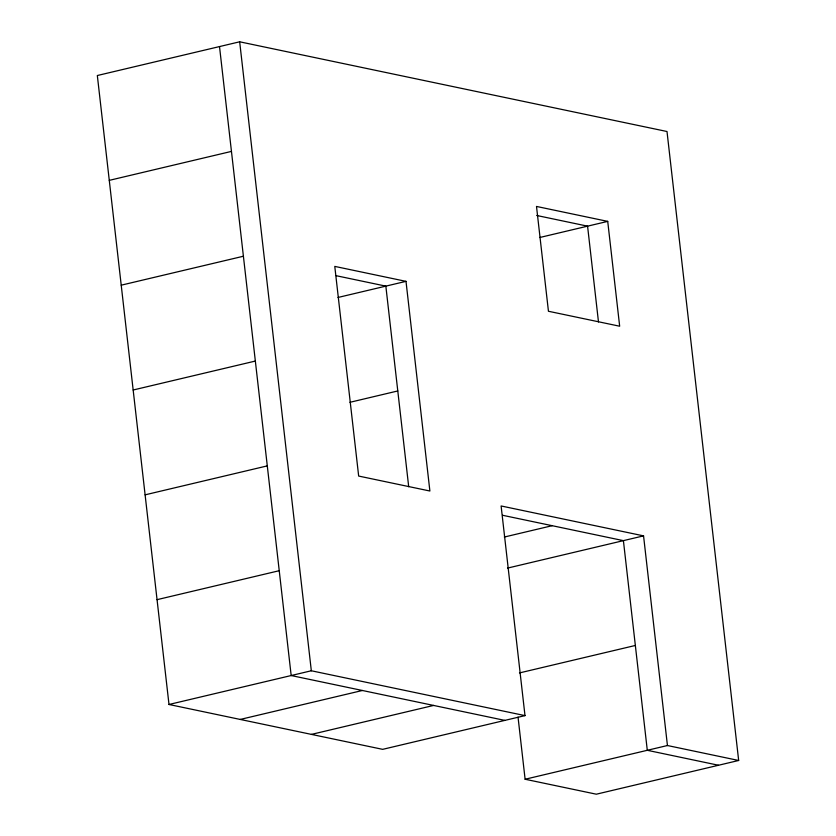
<?xml version="1.0" encoding="UTF-8"?>
<svg xmlns="http://www.w3.org/2000/svg" width="836" height="836" viewBox="0 0 836 836"><rect width="100%" height="100%" fill="white"/><g stroke="black" fill="none" stroke-linecap="round" stroke-linejoin="round"><path stroke-width="1.25" d="M239.671 41.8L97.331 75.522L168.997 704.487L382.669 749.349L524.998 715.616L501.109 505.968L643.553 535.866L667.442 745.524L738.669 760.478L667.003 131.513L239.671 41.8L311.326 670.765L524.998 715.616M109.276 180.357L231.457 151.4M121.22 285.18L243.401 256.234M539.711 237.508L607.72 221.383L619.664 326.218L548.447 311.264L536.503 206.44L607.72 221.383M337.984 297.47L406.003 281.356L429.882 491.014L358.665 476.06L334.776 266.402L406.003 281.356M133.164 390.004L255.346 361.058M349.929 402.304L397.79 390.955M145.109 494.839L267.29 465.882M157.053 599.663L279.234 570.706M504.317 537.036L552.178 525.687M507.525 568.104L643.553 535.866M168.997 704.487L311.326 670.765M240.225 719.441L362.396 690.484M519.47 672.928L635.35 645.465M311.441 734.395L433.623 705.438M518.038 717.131L525.112 779.246L667.442 745.524M738.669 760.478L596.329 794.2L525.112 779.246M536.702 215.479L587.572 226.159L598.482 321.933M336.25 275.723L385.845 286.131L408.7 486.73M502.582 515.279L623.405 540.641L647.294 750.3L718.511 765.253M504.839 720.392L291.179 675.54L219.513 46.576"/></g></svg>
